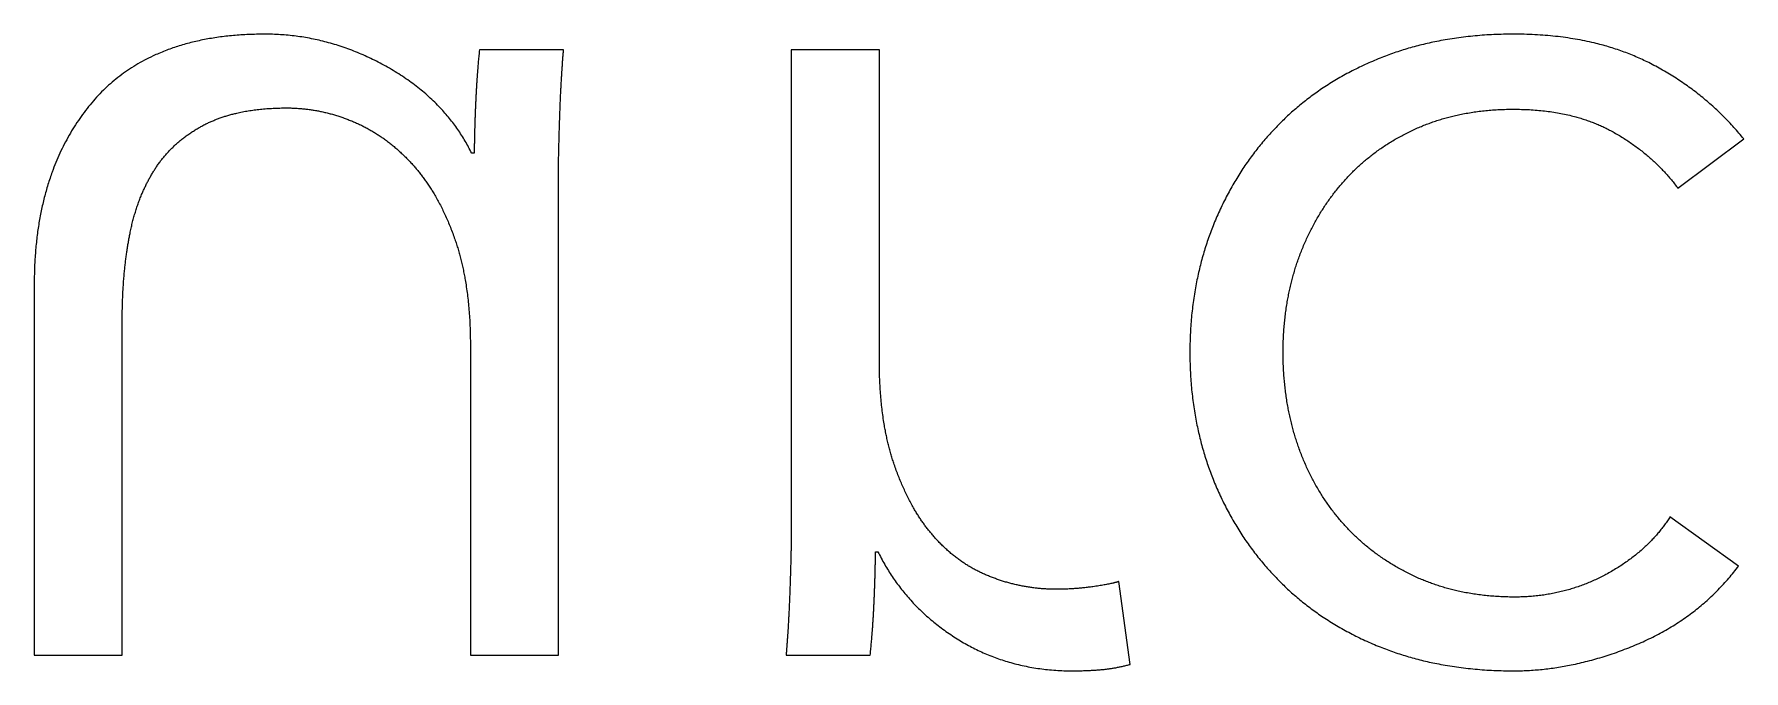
# Model space of a CAD drawing. Header units: millimetres. Extents: x -40 to 41.9, y -24 to 27.5.
# Drawn here: x -3.77 to -1.789, y -2.845 to -2.107 of the extents above; entities that cross this region are included whole.
import ezdxf

# ---------------------------------------------------------------- set-up
doc = ezdxf.new("R2010")
doc.units = ezdxf.units.MM

msp = doc.modelspace()

# ---------------------------------------------------------------- linework, layer by layer
for p, q in [((-3.5032, -2.1065, 0.05), (-3.5032, -2.1065)), ((-3.5032, -2.1065, 0.05), (-3.5032, -2.1065)), ((-2.0558, -2.1065, 0.05), (-2.0558, -2.1065)), ((-2.0558, -2.1065, 0.05), (-2.0558, -2.1065)), ((-3.1567, -2.1245), (-3.2542, -2.1245)), ((-3.1567, -2.1245), (-3.2542, -2.1245)), ((-3.1567, -2.1245, 0.05), (-3.2542, -2.1245, 0.05)), ((-3.2542, -2.1245, 0.05), (-3.2542, -2.1245)), ((-3.2542, -2.1245, 0.05), (-3.2542, -2.1245)), ((-3.1567, -2.1245, 0.05), (-3.2542, -2.1245, 0.05)), ((-3.1567, -2.1245), (-3.1567, -2.1245, 0.05)), ((-3.1567, -2.1245), (-3.1567, -2.1245, 0.05)), ((-2.7907, -2.1245), (-2.8927, -2.1245)), ((-2.8927, -2.1245), (-2.8927, -2.672)), ((-2.7907, -2.1245), (-2.8927, -2.1245)), ((-2.7907, -2.1245, 0.05), (-2.8927, -2.1245, 0.05)), ((-2.8927, -2.1245, 0.05), (-2.8927, -2.1245)), ((-2.8927, -2.1245), (-2.8927, -2.672)), ((-2.8927, -2.1245, 0.05), (-2.8927, -2.1245)), ((-2.8927, -2.1245, 0.05), (-2.8927, -2.672, 0.05)), ((-2.8927, -2.1245, 0.05), (-2.8927, -2.672, 0.05)), ((-2.7907, -2.1245, 0.05), (-2.8927, -2.1245, 0.05)), ((-2.7907, -2.4845), (-2.7907, -2.1245)), ((-2.7907, -2.4845), (-2.7907, -2.1245)), ((-2.7907, -2.4845, 0.05), (-2.7907, -2.1245, 0.05)), ((-2.7907, -2.1245, 0.05), (-2.7907, -2.1245)), ((-2.7907, -2.1245, 0.05), (-2.7907, -2.1245)), ((-2.7907, -2.4845, 0.05), (-2.7907, -2.1245, 0.05)), ((-2.2103, -2.1343, 0.05), (-2.2103, -2.1343)), ((-2.2103, -2.1343, 0.05), (-2.2103, -2.1343)), ((-1.899, -2.1395, 0.05), (-1.899, -2.1395)), ((-1.899, -2.1395, 0.05), (-1.899, -2.1395)), ((-3.3607, -2.1448, 0.05), (-3.3607, -2.1448)), ((-3.3607, -2.1448, 0.05), (-3.3607, -2.1448)), ((-3.7035, -2.186, 0.05), (-3.7035, -2.186)), ((-3.7035, -2.186, 0.05), (-3.7035, -2.186)), ((-3.4777, -2.192, 0.05), (-3.4777, -2.192)), ((-3.4777, -2.192, 0.05), (-3.4777, -2.192)), ((-3.2587, -2.1875, 0.05), (-3.2587, -2.1875)), ((-3.2587, -2.1875, 0.05), (-3.2587, -2.1875)), ((-2.0558, -2.1935, 0.05), (-2.0558, -2.1935)), ((-2.0558, -2.1935, 0.05), (-2.0558, -2.1935)), ((-3.57, -2.21, 0.05), (-3.57, -2.21)), ((-3.57, -2.21, 0.05), (-3.57, -2.21)), ((-3.399, -2.2085, 0.05), (-3.399, -2.2085)), ((-3.399, -2.2085, 0.05), (-3.399, -2.2085)), ((-3.1612, -2.2055, 0.05), (-3.1612, -2.2055)), ((-3.1612, -2.2055, 0.05), (-3.1612, -2.2055)), ((-2.328, -2.2115, 0.05), (-2.328, -2.2115)), ((-2.328, -2.2115, 0.05), (-2.328, -2.2115)), ((-2.1668, -2.2152, 0.05), (-2.1668, -2.2152)), ((-2.1668, -2.2152, 0.05), (-2.1668, -2.2152)), ((-1.9418, -2.219, 0.05), (-1.9418, -2.219)), ((-1.9418, -2.219, 0.05), (-1.9418, -2.219)), ((-1.8652, -2.285), (-1.7887, -2.228)), ((-1.8652, -2.285), (-1.7887, -2.228)), ((-1.8652, -2.285, 0.05), (-1.7887, -2.228, 0.05)), ((-1.8652, -2.285, 0.05), (-1.7887, -2.228, 0.05)), ((-1.7887, -2.228, 0.05), (-1.7887, -2.228)), ((-1.7887, -2.228, 0.05), (-1.7887, -2.228)), ((-3.3307, -2.2587, 0.05), (-3.3307, -2.2587)), ((-3.3307, -2.2587, 0.05), (-3.3307, -2.2587)), ((-3.2602, -2.2445), (-3.2632, -2.2445)), ((-3.2602, -2.2445), (-3.2632, -2.2445)), ((-3.2602, -2.2445, 0.05), (-3.2632, -2.2445, 0.05)), ((-3.2632, -2.2445, 0.05), (-3.2632, -2.2445)), ((-3.2632, -2.2445, 0.05), (-3.2632, -2.2445)), ((-3.2602, -2.2445, 0.05), (-3.2632, -2.2445, 0.05)), ((-3.2602, -2.2445, 0.05), (-3.2602, -2.2445)), ((-3.2602, -2.2445, 0.05), (-3.2602, -2.2445)), ((-3.6285, -2.2602, 0.05), (-3.6285, -2.2602)), ((-3.6285, -2.2602, 0.05), (-3.6285, -2.2602)), ((-2.2507, -2.2752, 0.05), (-2.2507, -2.2752)), ((-2.2507, -2.2752, 0.05), (-2.2507, -2.2752)), ((-3.1627, -2.8265), (-3.1627, -2.279)), ((-3.1627, -2.8265), (-3.1627, -2.279)), ((-3.1627, -2.8265, 0.05), (-3.1627, -2.279, 0.05)), ((-3.1627, -2.279, 0.05), (-3.1627, -2.279)), ((-3.1627, -2.279, 0.05), (-3.1627, -2.279)), ((-3.1627, -2.8265, 0.05), (-3.1627, -2.279, 0.05)), ((-1.8652, -2.285, 0.05), (-1.8652, -2.285)), ((-1.8652, -2.285, 0.05), (-1.8652, -2.285)), ((-3.6592, -2.3375, 0.05), (-3.6592, -2.3375)), ((-3.6592, -2.3375, 0.05), (-3.6592, -2.3375)), ((-2.4038, -2.3285, 0.05), (-2.4038, -2.3285)), ((-2.4038, -2.3285, 0.05), (-2.4038, -2.3285)), ((-3.2827, -2.3442, 0.05), (-3.2827, -2.3442)), ((-3.2827, -2.3442, 0.05), (-3.2827, -2.3442)), ((-2.304, -2.3645, 0.05), (-2.304, -2.3645)), ((-2.304, -2.3645, 0.05), (-2.304, -2.3645)), ((-3.7702, -2.396), (-3.7702, -2.8265)), ((-3.7702, -2.396, 0.05), (-3.7702, -2.396)), ((-3.7702, -2.396), (-3.7702, -2.8265)), ((-3.7702, -2.396, 0.05), (-3.7702, -2.396)), ((-3.7702, -2.396, 0.05), (-3.7702, -2.8265, 0.05)), ((-3.7702, -2.396, 0.05), (-3.7702, -2.8265, 0.05)), ((-3.6682, -2.8265), (-3.6682, -2.438)), ((-3.6682, -2.8265), (-3.6682, -2.438)), ((-3.6682, -2.8265, 0.05), (-3.6682, -2.438, 0.05)), ((-3.6682, -2.438, 0.05), (-3.6682, -2.438)), ((-3.6682, -2.438, 0.05), (-3.6682, -2.438)), ((-3.6682, -2.8265, 0.05), (-3.6682, -2.438, 0.05)), ((-3.2647, -2.4665), (-3.2647, -2.8265)), ((-3.2647, -2.4665, 0.05), (-3.2647, -2.4665)), ((-3.2647, -2.4665), (-3.2647, -2.8265)), ((-3.2647, -2.4665, 0.05), (-3.2647, -2.4665)), ((-3.2647, -2.4665, 0.05), (-3.2647, -2.8265, 0.05)), ((-3.2647, -2.4665, 0.05), (-3.2647, -2.8265, 0.05)), ((-2.4308, -2.4755, 0.05), (-2.4308, -2.4755)), ((-2.4308, -2.4755, 0.05), (-2.4308, -2.4755)), ((-2.3227, -2.4755, 0.05), (-2.3227, -2.4755)), ((-2.3227, -2.4755, 0.05), (-2.3227, -2.4755)), ((-2.7907, -2.4845, 0.05), (-2.7907, -2.4845)), ((-2.7907, -2.4845, 0.05), (-2.7907, -2.4845)), ((-2.304, -2.5873, 0.05), (-2.304, -2.5873)), ((-2.304, -2.5873, 0.05), (-2.304, -2.5873)), ((-2.7735, -2.6052, 0.05), (-2.7735, -2.6052)), ((-2.7735, -2.6052, 0.05), (-2.7735, -2.6052)), ((-2.4038, -2.6225, 0.05), (-2.4038, -2.6225)), ((-2.4038, -2.6225, 0.05), (-2.4038, -2.6225)), ((-2.8927, -2.672), (-2.8927, -2.672, 0.05)), ((-2.8927, -2.672), (-2.8927, -2.672, 0.05)), ((-1.7948, -2.723), (-1.8743, -2.666)), ((-1.7948, -2.723), (-1.8743, -2.666)), ((-1.7948, -2.723, 0.05), (-1.8743, -2.666, 0.05)), ((-1.8743, -2.666, 0.05), (-1.8743, -2.666)), ((-1.8743, -2.666, 0.05), (-1.8743, -2.666)), ((-1.7948, -2.723, 0.05), (-1.8743, -2.666, 0.05)), ((-2.7285, -2.6877, 0.05), (-2.7285, -2.6877)), ((-2.7285, -2.6877, 0.05), (-2.7285, -2.6877)), ((-2.25, -2.6773, 0.05), (-2.25, -2.6773)), ((-2.25, -2.6773, 0.05), (-2.25, -2.6773)), ((-2.7952, -2.7065), (-2.7923, -2.7065)), ((-2.7952, -2.7065, 0.05), (-2.7952, -2.7065)), ((-2.7952, -2.7065), (-2.7923, -2.7065)), ((-2.7952, -2.7065, 0.05), (-2.7952, -2.7065)), ((-2.7952, -2.7065, 0.05), (-2.7923, -2.7065, 0.05)), ((-2.7952, -2.7065, 0.05), (-2.7923, -2.7065, 0.05)), ((-2.7923, -2.7065, 0.05), (-2.7923, -2.7065)), ((-2.7923, -2.7065, 0.05), (-2.7923, -2.7065)), ((-1.9485, -2.7328, 0.05), (-1.9485, -2.7328)), ((-1.9485, -2.7328, 0.05), (-1.9485, -2.7328)), ((-1.7948, -2.723), (-1.7948, -2.723, 0.05)), ((-1.7948, -2.723), (-1.7948, -2.723, 0.05)), ((-2.8942, -2.7455, 0.05), (-2.8942, -2.7455)), ((-2.8942, -2.7455, 0.05), (-2.8942, -2.7455)), ((-2.6632, -2.735, 0.05), (-2.6632, -2.735)), ((-2.6632, -2.735, 0.05), (-2.6632, -2.735)), ((-2.5852, -2.75, 0.05), (-2.5852, -2.75)), ((-2.5852, -2.75, 0.05), (-2.5852, -2.75)), ((-2.5432, -2.747, 0.05), (-2.5432, -2.747)), ((-2.5432, -2.747, 0.05), (-2.5432, -2.747)), ((-2.4998, -2.837), (-2.5132, -2.741)), ((-2.4998, -2.837), (-2.5132, -2.741)), ((-2.4998, -2.837, 0.05), (-2.5132, -2.741, 0.05)), ((-2.5132, -2.741, 0.05), (-2.5132, -2.741)), ((-2.5132, -2.741, 0.05), (-2.5132, -2.741)), ((-2.4998, -2.837, 0.05), (-2.5132, -2.741, 0.05)), ((-2.328, -2.7395, 0.05), (-2.328, -2.7395)), ((-2.328, -2.7395, 0.05), (-2.328, -2.7395)), ((-2.1653, -2.7373, 0.05), (-2.1653, -2.7373)), ((-2.1653, -2.7373, 0.05), (-2.1653, -2.7373)), ((-2.7967, -2.7635, 0.05), (-2.7967, -2.7635)), ((-2.7967, -2.7635, 0.05), (-2.7967, -2.7635)), ((-2.0543, -2.759, 0.05), (-2.0543, -2.759)), ((-2.0543, -2.759, 0.05), (-2.0543, -2.759)), ((-2.7023, -2.8063, 0.05), (-2.7023, -2.8063)), ((-2.7023, -2.8063, 0.05), (-2.7023, -2.8063)), ((-3.7702, -2.8265), (-3.6682, -2.8265)), ((-3.7702, -2.8265, 0.05), (-3.7702, -2.8265)), ((-3.7702, -2.8265), (-3.6682, -2.8265)), ((-3.7702, -2.8265, 0.05), (-3.7702, -2.8265)), ((-3.7702, -2.8265, 0.05), (-3.6682, -2.8265, 0.05)), ((-3.7702, -2.8265, 0.05), (-3.6682, -2.8265, 0.05)), ((-3.6682, -2.8265, 0.05), (-3.6682, -2.8265)), ((-3.6682, -2.8265, 0.05), (-3.6682, -2.8265)), ((-3.2647, -2.8265), (-3.1627, -2.8265)), ((-3.2647, -2.8265, 0.05), (-3.2647, -2.8265)), ((-3.2647, -2.8265), (-3.1627, -2.8265)), ((-3.2647, -2.8265, 0.05), (-3.2647, -2.8265)), ((-3.2647, -2.8265, 0.05), (-3.1627, -2.8265, 0.05)), ((-3.2647, -2.8265, 0.05), (-3.1627, -2.8265, 0.05)), ((-3.1627, -2.8265, 0.05), (-3.1627, -2.8265)), ((-3.1627, -2.8265, 0.05), (-3.1627, -2.8265)), ((-2.8988, -2.8265), (-2.8013, -2.8265)), ((-2.8988, -2.8265, 0.05), (-2.8988, -2.8265)), ((-2.8988, -2.8265), (-2.8013, -2.8265)), ((-2.8988, -2.8265, 0.05), (-2.8988, -2.8265)), ((-2.8988, -2.8265, 0.05), (-2.8013, -2.8265, 0.05)), ((-2.8988, -2.8265, 0.05), (-2.8013, -2.8265, 0.05)), ((-2.8013, -2.8265, 0.05), (-2.8013, -2.8265)), ((-2.8013, -2.8265, 0.05), (-2.8013, -2.8265)), ((-2.2103, -2.8168, 0.05), (-2.2103, -2.8168)), ((-2.2103, -2.8168, 0.05), (-2.2103, -2.8168)), ((-1.9125, -2.8138, 0.05), (-1.9125, -2.8138)), ((-1.9125, -2.8138, 0.05), (-1.9125, -2.8138)), ((-2.5673, -2.8445, 0.05), (-2.5673, -2.8445)), ((-2.5673, -2.8445, 0.05), (-2.5673, -2.8445)), ((-2.532, -2.843, 0.05), (-2.532, -2.843)), ((-2.532, -2.843, 0.05), (-2.532, -2.843)), ((-2.4998, -2.837, 0.05), (-2.4998, -2.837)), ((-2.4998, -2.837, 0.05), (-2.4998, -2.837)), ((-2.0558, -2.8445, 0.05), (-2.0558, -2.8445)), ((-2.0558, -2.8445, 0.05), (-2.0558, -2.8445))]:
    msp.add_line(p, q)
for points in [[(-3.5032, -2.1065), (-3.6367, -2.1065), (-3.7035, -2.186)], [(-3.5032, -2.1065), (-3.6367, -2.1065), (-3.7035, -2.186)], [(-3.5032, -2.1065, 0.05), (-3.6367, -2.1065, 0.05), (-3.7035, -2.186, 0.05)], [(-3.5032, -2.1065, 0.05), (-3.6367, -2.1065, 0.05), (-3.7035, -2.186, 0.05)], [(-3.3607, -2.1448), (-3.4282, -2.1065), (-3.5032, -2.1065)], [(-3.3607, -2.1448), (-3.4282, -2.1065), (-3.5032, -2.1065)], [(-3.3607, -2.1448, 0.05), (-3.4282, -2.1065, 0.05), (-3.5032, -2.1065, 0.05)], [(-3.3607, -2.1448, 0.05), (-3.4282, -2.1065, 0.05), (-3.5032, -2.1065, 0.05)], [(-2.0558, -2.1065), (-2.1412, -2.1065), (-2.2103, -2.1343)], [(-2.0558, -2.1065), (-2.1412, -2.1065), (-2.2103, -2.1343)], [(-2.0558, -2.1065, 0.05), (-2.1412, -2.1065, 0.05), (-2.2103, -2.1343, 0.05)], [(-2.0558, -2.1065, 0.05), (-2.1412, -2.1065, 0.05), (-2.2103, -2.1343, 0.05)], [(-1.899, -2.1395), (-1.9643, -2.1065), (-2.0558, -2.1065)], [(-1.899, -2.1395), (-1.9643, -2.1065), (-2.0558, -2.1065)], [(-1.899, -2.1395, 0.05), (-1.9643, -2.1065, 0.05), (-2.0558, -2.1065, 0.05)], [(-1.899, -2.1395, 0.05), (-1.9643, -2.1065, 0.05), (-2.0558, -2.1065, 0.05)], [(-3.2542, -2.1245), (-3.2572, -2.153), (-3.2587, -2.1875)], [(-3.2542, -2.1245), (-3.2572, -2.153), (-3.2587, -2.1875)], [(-3.2542, -2.1245, 0.05), (-3.2572, -2.153, 0.05), (-3.2587, -2.1875, 0.05)], [(-3.2542, -2.1245, 0.05), (-3.2572, -2.153, 0.05), (-3.2587, -2.1875, 0.05)], [(-3.1612, -2.2055), (-3.1597, -2.1605), (-3.1567, -2.1245)], [(-3.1612, -2.2055), (-3.1597, -2.1605), (-3.1567, -2.1245)], [(-3.1612, -2.2055, 0.05), (-3.1597, -2.1605, 0.05), (-3.1567, -2.1245, 0.05)], [(-3.1612, -2.2055, 0.05), (-3.1597, -2.1605, 0.05), (-3.1567, -2.1245, 0.05)], [(-2.2103, -2.1343), (-2.2793, -2.162), (-2.328, -2.2115)], [(-2.2103, -2.1343), (-2.2793, -2.162), (-2.328, -2.2115)], [(-2.2103, -2.1343, 0.05), (-2.2793, -2.162, 0.05), (-2.328, -2.2115, 0.05)], [(-2.2103, -2.1343, 0.05), (-2.2793, -2.162, 0.05), (-2.328, -2.2115, 0.05)], [(-1.7887, -2.228), (-1.8337, -2.1725), (-1.899, -2.1395)], [(-1.7887, -2.228), (-1.8337, -2.1725), (-1.899, -2.1395)], [(-1.7887, -2.228, 0.05), (-1.8337, -2.1725, 0.05), (-1.899, -2.1395, 0.05)], [(-1.7887, -2.228, 0.05), (-1.8337, -2.1725, 0.05), (-1.899, -2.1395, 0.05)], [(-3.2632, -2.2445), (-3.2932, -2.183), (-3.3607, -2.1448)], [(-3.2632, -2.2445), (-3.2932, -2.183), (-3.3607, -2.1448)], [(-3.2632, -2.2445, 0.05), (-3.2932, -2.183, 0.05), (-3.3607, -2.1448, 0.05)], [(-3.2632, -2.2445, 0.05), (-3.2932, -2.183, 0.05), (-3.3607, -2.1448, 0.05)], [(-3.7035, -2.186), (-3.7702, -2.2655), (-3.7702, -2.396)], [(-3.7035, -2.186), (-3.7702, -2.2655), (-3.7702, -2.396)], [(-3.7035, -2.186, 0.05), (-3.7702, -2.2655, 0.05), (-3.7702, -2.396, 0.05)], [(-3.7035, -2.186, 0.05), (-3.7702, -2.2655, 0.05), (-3.7702, -2.396, 0.05)], [(-3.57, -2.21), (-3.5332, -2.192), (-3.4777, -2.192)], [(-3.57, -2.21), (-3.5332, -2.192), (-3.4777, -2.192)], [(-3.57, -2.21, 0.05), (-3.5332, -2.192, 0.05), (-3.4777, -2.192, 0.05)], [(-3.57, -2.21, 0.05), (-3.5332, -2.192, 0.05), (-3.4777, -2.192, 0.05)], [(-3.4777, -2.192), (-3.4372, -2.192), (-3.399, -2.2085)], [(-3.4777, -2.192), (-3.4372, -2.192), (-3.399, -2.2085)], [(-3.4777, -2.192, 0.05), (-3.4372, -2.192, 0.05), (-3.399, -2.2085, 0.05)], [(-3.4777, -2.192, 0.05), (-3.4372, -2.192, 0.05), (-3.399, -2.2085, 0.05)], [(-3.2587, -2.1875), (-3.2602, -2.222), (-3.2602, -2.2445)], [(-3.2587, -2.1875), (-3.2602, -2.222), (-3.2602, -2.2445)], [(-3.2587, -2.1875, 0.05), (-3.2602, -2.222, 0.05), (-3.2602, -2.2445, 0.05)], [(-3.2587, -2.1875, 0.05), (-3.2602, -2.222, 0.05), (-3.2602, -2.2445, 0.05)], [(-2.1668, -2.2152), (-2.1173, -2.1935), (-2.0558, -2.1935)], [(-2.1668, -2.2152), (-2.1173, -2.1935), (-2.0558, -2.1935)], [(-2.1668, -2.2152, 0.05), (-2.1173, -2.1935, 0.05), (-2.0558, -2.1935, 0.05)], [(-2.1668, -2.2152, 0.05), (-2.1173, -2.1935, 0.05), (-2.0558, -2.1935, 0.05)], [(-2.0558, -2.1935), (-1.9883, -2.1935), (-1.9418, -2.219)], [(-2.0558, -2.1935), (-1.9883, -2.1935), (-1.9418, -2.219)], [(-2.0558, -2.1935, 0.05), (-1.9883, -2.1935, 0.05), (-1.9418, -2.219, 0.05)], [(-2.0558, -2.1935, 0.05), (-1.9883, -2.1935, 0.05), (-1.9418, -2.219, 0.05)], [(-3.6285, -2.2602), (-3.6067, -2.228), (-3.57, -2.21)], [(-3.6285, -2.2602), (-3.6067, -2.228), (-3.57, -2.21)], [(-3.6285, -2.2602, 0.05), (-3.6067, -2.228, 0.05), (-3.57, -2.21, 0.05)], [(-3.6285, -2.2602, 0.05), (-3.6067, -2.228, 0.05), (-3.57, -2.21, 0.05)], [(-3.399, -2.2085), (-3.3607, -2.225), (-3.3307, -2.2587)], [(-3.399, -2.2085), (-3.3607, -2.225), (-3.3307, -2.2587)], [(-3.399, -2.2085, 0.05), (-3.3607, -2.225, 0.05), (-3.3307, -2.2587, 0.05)], [(-3.399, -2.2085, 0.05), (-3.3607, -2.225, 0.05), (-3.3307, -2.2587, 0.05)], [(-3.1627, -2.279), (-3.1627, -2.2505), (-3.1612, -2.2055)], [(-3.1627, -2.279), (-3.1627, -2.2505), (-3.1612, -2.2055)], [(-3.1627, -2.279, 0.05), (-3.1627, -2.2505, 0.05), (-3.1612, -2.2055, 0.05)], [(-3.1627, -2.279, 0.05), (-3.1627, -2.2505, 0.05), (-3.1612, -2.2055, 0.05)], [(-2.328, -2.2115), (-2.3768, -2.261), (-2.4038, -2.3285)], [(-2.328, -2.2115), (-2.3768, -2.261), (-2.4038, -2.3285)], [(-2.328, -2.2115, 0.05), (-2.3768, -2.261, 0.05), (-2.4038, -2.3285, 0.05)], [(-2.328, -2.2115, 0.05), (-2.3768, -2.261, 0.05), (-2.4038, -2.3285, 0.05)], [(-2.2507, -2.2752), (-2.2163, -2.237), (-2.1668, -2.2152)], [(-2.2507, -2.2752), (-2.2163, -2.237), (-2.1668, -2.2152)], [(-2.2507, -2.2752, 0.05), (-2.2163, -2.237, 0.05), (-2.1668, -2.2152, 0.05)], [(-2.2507, -2.2752, 0.05), (-2.2163, -2.237, 0.05), (-2.1668, -2.2152, 0.05)], [(-1.9418, -2.219), (-1.8952, -2.2445), (-1.8652, -2.285)], [(-1.9418, -2.219), (-1.8952, -2.2445), (-1.8652, -2.285)], [(-1.9418, -2.219, 0.05), (-1.8952, -2.2445, 0.05), (-1.8652, -2.285, 0.05)], [(-1.9418, -2.219, 0.05), (-1.8952, -2.2445, 0.05), (-1.8652, -2.285, 0.05)], [(-3.3307, -2.2587), (-3.3007, -2.2925), (-3.2827, -2.3442)], [(-3.3307, -2.2587), (-3.3007, -2.2925), (-3.2827, -2.3442)], [(-3.3307, -2.2587, 0.05), (-3.3007, -2.2925, 0.05), (-3.2827, -2.3442, 0.05)], [(-3.3307, -2.2587, 0.05), (-3.3007, -2.2925, 0.05), (-3.2827, -2.3442, 0.05)], [(-3.6592, -2.3375), (-3.6502, -2.2925), (-3.6285, -2.2602)], [(-3.6592, -2.3375), (-3.6502, -2.2925), (-3.6285, -2.2602)], [(-3.6592, -2.3375, 0.05), (-3.6502, -2.2925, 0.05), (-3.6285, -2.2602, 0.05)], [(-3.6592, -2.3375, 0.05), (-3.6502, -2.2925, 0.05), (-3.6285, -2.2602, 0.05)], [(-2.304, -2.3645), (-2.2852, -2.3135), (-2.2507, -2.2752)], [(-2.304, -2.3645), (-2.2852, -2.3135), (-2.2507, -2.2752)], [(-2.304, -2.3645, 0.05), (-2.2852, -2.3135, 0.05), (-2.2507, -2.2752, 0.05)], [(-2.304, -2.3645, 0.05), (-2.2852, -2.3135, 0.05), (-2.2507, -2.2752, 0.05)], [(-3.6682, -2.438), (-3.6682, -2.3825), (-3.6592, -2.3375)], [(-3.6682, -2.438), (-3.6682, -2.3825), (-3.6592, -2.3375)], [(-3.6682, -2.438, 0.05), (-3.6682, -2.3825, 0.05), (-3.6592, -2.3375, 0.05)], [(-3.6682, -2.438, 0.05), (-3.6682, -2.3825, 0.05), (-3.6592, -2.3375, 0.05)], [(-2.4038, -2.3285), (-2.4308, -2.396), (-2.4308, -2.4755)], [(-2.4038, -2.3285), (-2.4308, -2.396), (-2.4308, -2.4755)], [(-2.4038, -2.3285, 0.05), (-2.4308, -2.396, 0.05), (-2.4308, -2.4755, 0.05)], [(-2.4038, -2.3285, 0.05), (-2.4308, -2.396, 0.05), (-2.4308, -2.4755, 0.05)], [(-3.2827, -2.3442), (-3.2647, -2.396), (-3.2647, -2.4665)], [(-3.2827, -2.3442), (-3.2647, -2.396), (-3.2647, -2.4665)], [(-3.2827, -2.3442, 0.05), (-3.2647, -2.396, 0.05), (-3.2647, -2.4665, 0.05)], [(-3.2827, -2.3442, 0.05), (-3.2647, -2.396, 0.05), (-3.2647, -2.4665, 0.05)], [(-2.3227, -2.4755), (-2.3227, -2.4155), (-2.304, -2.3645)], [(-2.3227, -2.4755), (-2.3227, -2.4155), (-2.304, -2.3645)], [(-2.3227, -2.4755, 0.05), (-2.3227, -2.4155, 0.05), (-2.304, -2.3645, 0.05)], [(-2.3227, -2.4755, 0.05), (-2.3227, -2.4155, 0.05), (-2.304, -2.3645, 0.05)], [(-2.4308, -2.4755), (-2.4308, -2.555), (-2.4038, -2.6225)], [(-2.4308, -2.4755), (-2.4308, -2.555), (-2.4038, -2.6225)], [(-2.4308, -2.4755, 0.05), (-2.4308, -2.555, 0.05), (-2.4038, -2.6225, 0.05)], [(-2.4308, -2.4755, 0.05), (-2.4308, -2.555, 0.05), (-2.4038, -2.6225, 0.05)], [(-2.304, -2.5873), (-2.3227, -2.5355), (-2.3227, -2.4755)], [(-2.304, -2.5873), (-2.3227, -2.5355), (-2.3227, -2.4755)], [(-2.304, -2.5873, 0.05), (-2.3227, -2.5355, 0.05), (-2.3227, -2.4755, 0.05)], [(-2.304, -2.5873, 0.05), (-2.3227, -2.5355, 0.05), (-2.3227, -2.4755, 0.05)], [(-2.7735, -2.6052), (-2.7907, -2.555), (-2.7907, -2.4845)], [(-2.7735, -2.6052), (-2.7907, -2.555), (-2.7907, -2.4845)], [(-2.7735, -2.6052, 0.05), (-2.7907, -2.555, 0.05), (-2.7907, -2.4845, 0.05)], [(-2.7735, -2.6052, 0.05), (-2.7907, -2.555, 0.05), (-2.7907, -2.4845, 0.05)], [(-2.25, -2.6773), (-2.2852, -2.639), (-2.304, -2.5873)], [(-2.25, -2.6773), (-2.2852, -2.639), (-2.304, -2.5873)], [(-2.25, -2.6773, 0.05), (-2.2852, -2.639, 0.05), (-2.304, -2.5873, 0.05)], [(-2.25, -2.6773, 0.05), (-2.2852, -2.639, 0.05), (-2.304, -2.5873, 0.05)], [(-2.7285, -2.6877), (-2.7563, -2.6555), (-2.7735, -2.6052)], [(-2.7285, -2.6877), (-2.7563, -2.6555), (-2.7735, -2.6052)], [(-2.7285, -2.6877, 0.05), (-2.7563, -2.6555, 0.05), (-2.7735, -2.6052, 0.05)], [(-2.7285, -2.6877, 0.05), (-2.7563, -2.6555, 0.05), (-2.7735, -2.6052, 0.05)], [(-2.4038, -2.6225), (-2.3768, -2.69), (-2.328, -2.7395)], [(-2.4038, -2.6225), (-2.3768, -2.69), (-2.328, -2.7395)], [(-2.4038, -2.6225, 0.05), (-2.3768, -2.69, 0.05), (-2.328, -2.7395, 0.05)], [(-2.4038, -2.6225, 0.05), (-2.3768, -2.69, 0.05), (-2.328, -2.7395, 0.05)], [(-2.8927, -2.672), (-2.8927, -2.7005), (-2.8942, -2.7455)], [(-2.8927, -2.672), (-2.8927, -2.7005), (-2.8942, -2.7455)], [(-2.8927, -2.672, 0.05), (-2.8927, -2.7005, 0.05), (-2.8942, -2.7455, 0.05)], [(-2.8927, -2.672, 0.05), (-2.8927, -2.7005, 0.05), (-2.8942, -2.7455, 0.05)], [(-1.8743, -2.666), (-1.8998, -2.7065), (-1.9485, -2.7328)], [(-1.8743, -2.666), (-1.8998, -2.7065), (-1.9485, -2.7328)], [(-1.8743, -2.666, 0.05), (-1.8998, -2.7065, 0.05), (-1.9485, -2.7328, 0.05)], [(-1.8743, -2.666, 0.05), (-1.8998, -2.7065, 0.05), (-1.9485, -2.7328, 0.05)], [(-2.6632, -2.735), (-2.7007, -2.72), (-2.7285, -2.6877)], [(-2.6632, -2.735), (-2.7007, -2.72), (-2.7285, -2.6877)], [(-2.6632, -2.735, 0.05), (-2.7007, -2.72, 0.05), (-2.7285, -2.6877, 0.05)], [(-2.6632, -2.735, 0.05), (-2.7007, -2.72, 0.05), (-2.7285, -2.6877, 0.05)], [(-2.1653, -2.7373), (-2.2148, -2.7155), (-2.25, -2.6773)], [(-2.1653, -2.7373), (-2.2148, -2.7155), (-2.25, -2.6773)], [(-2.1653, -2.7373, 0.05), (-2.2148, -2.7155, 0.05), (-2.25, -2.6773, 0.05)], [(-2.1653, -2.7373, 0.05), (-2.2148, -2.7155, 0.05), (-2.25, -2.6773, 0.05)], [(-2.7967, -2.7635), (-2.7952, -2.729), (-2.7952, -2.7065)], [(-2.7967, -2.7635), (-2.7952, -2.729), (-2.7952, -2.7065)], [(-2.7967, -2.7635, 0.05), (-2.7952, -2.729, 0.05), (-2.7952, -2.7065, 0.05)], [(-2.7967, -2.7635, 0.05), (-2.7952, -2.729, 0.05), (-2.7952, -2.7065, 0.05)], [(-2.7923, -2.7065), (-2.7623, -2.768), (-2.7023, -2.8063)], [(-2.7923, -2.7065), (-2.7623, -2.768), (-2.7023, -2.8063)], [(-2.7923, -2.7065, 0.05), (-2.7623, -2.768, 0.05), (-2.7023, -2.8063, 0.05)], [(-2.7923, -2.7065, 0.05), (-2.7623, -2.768, 0.05), (-2.7023, -2.8063, 0.05)], [(-1.9485, -2.7328), (-1.9973, -2.759), (-2.0543, -2.759)], [(-1.9485, -2.7328), (-1.9973, -2.759), (-2.0543, -2.759)], [(-1.9485, -2.7328, 0.05), (-1.9973, -2.759, 0.05), (-2.0543, -2.759, 0.05)], [(-1.9485, -2.7328, 0.05), (-1.9973, -2.759, 0.05), (-2.0543, -2.759, 0.05)], [(-1.9125, -2.8138), (-1.8398, -2.783), (-1.7948, -2.723)], [(-1.9125, -2.8138), (-1.8398, -2.783), (-1.7948, -2.723)], [(-1.9125, -2.8138, 0.05), (-1.8398, -2.783, 0.05), (-1.7948, -2.723, 0.05)], [(-1.9125, -2.8138, 0.05), (-1.8398, -2.783, 0.05), (-1.7948, -2.723, 0.05)], [(-2.8942, -2.7455), (-2.8957, -2.7905), (-2.8988, -2.8265)], [(-2.8942, -2.7455), (-2.8957, -2.7905), (-2.8988, -2.8265)], [(-2.8942, -2.7455, 0.05), (-2.8957, -2.7905, 0.05), (-2.8988, -2.8265, 0.05)], [(-2.8942, -2.7455, 0.05), (-2.8957, -2.7905, 0.05), (-2.8988, -2.8265, 0.05)], [(-2.5852, -2.75), (-2.6257, -2.75), (-2.6632, -2.735)], [(-2.5852, -2.75), (-2.6257, -2.75), (-2.6632, -2.735)], [(-2.5852, -2.75, 0.05), (-2.6257, -2.75, 0.05), (-2.6632, -2.735, 0.05)], [(-2.5852, -2.75, 0.05), (-2.6257, -2.75, 0.05), (-2.6632, -2.735, 0.05)], [(-2.5432, -2.747), (-2.5642, -2.75), (-2.5852, -2.75)], [(-2.5432, -2.747), (-2.5642, -2.75), (-2.5852, -2.75)], [(-2.5432, -2.747, 0.05), (-2.5642, -2.75, 0.05), (-2.5852, -2.75, 0.05)], [(-2.5432, -2.747, 0.05), (-2.5642, -2.75, 0.05), (-2.5852, -2.75, 0.05)], [(-2.5132, -2.741), (-2.5223, -2.744), (-2.5432, -2.747)], [(-2.5132, -2.741), (-2.5223, -2.744), (-2.5432, -2.747)], [(-2.5132, -2.741, 0.05), (-2.5223, -2.744, 0.05), (-2.5432, -2.747, 0.05)], [(-2.5132, -2.741, 0.05), (-2.5223, -2.744, 0.05), (-2.5432, -2.747, 0.05)], [(-2.328, -2.7395), (-2.2793, -2.789), (-2.2103, -2.8168)], [(-2.328, -2.7395), (-2.2793, -2.789), (-2.2103, -2.8168)], [(-2.328, -2.7395, 0.05), (-2.2793, -2.789, 0.05), (-2.2103, -2.8168, 0.05)], [(-2.328, -2.7395, 0.05), (-2.2793, -2.789, 0.05), (-2.2103, -2.8168, 0.05)], [(-2.0543, -2.759), (-2.1158, -2.759), (-2.1653, -2.7373)], [(-2.0543, -2.759), (-2.1158, -2.759), (-2.1653, -2.7373)], [(-2.0543, -2.759, 0.05), (-2.1158, -2.759, 0.05), (-2.1653, -2.7373, 0.05)], [(-2.0543, -2.759, 0.05), (-2.1158, -2.759, 0.05), (-2.1653, -2.7373, 0.05)], [(-2.8013, -2.8265), (-2.7982, -2.798), (-2.7967, -2.7635)], [(-2.8013, -2.8265), (-2.7982, -2.798), (-2.7967, -2.7635)], [(-2.8013, -2.8265, 0.05), (-2.7982, -2.798, 0.05), (-2.7967, -2.7635, 0.05)], [(-2.8013, -2.8265, 0.05), (-2.7982, -2.798, 0.05), (-2.7967, -2.7635, 0.05)], [(-2.7023, -2.8063), (-2.6423, -2.8445), (-2.5673, -2.8445)], [(-2.7023, -2.8063), (-2.6423, -2.8445), (-2.5673, -2.8445)], [(-2.7023, -2.8063, 0.05), (-2.6423, -2.8445, 0.05), (-2.5673, -2.8445, 0.05)], [(-2.7023, -2.8063, 0.05), (-2.6423, -2.8445, 0.05), (-2.5673, -2.8445, 0.05)], [(-2.2103, -2.8168), (-2.1412, -2.8445), (-2.0558, -2.8445)], [(-2.2103, -2.8168), (-2.1412, -2.8445), (-2.0558, -2.8445)], [(-2.2103, -2.8168, 0.05), (-2.1412, -2.8445, 0.05), (-2.0558, -2.8445, 0.05)], [(-2.2103, -2.8168, 0.05), (-2.1412, -2.8445, 0.05), (-2.0558, -2.8445, 0.05)], [(-2.0558, -2.8445), (-1.9852, -2.8445), (-1.9125, -2.8138)], [(-2.0558, -2.8445), (-1.9852, -2.8445), (-1.9125, -2.8138)], [(-2.0558, -2.8445, 0.05), (-1.9852, -2.8445, 0.05), (-1.9125, -2.8138, 0.05)], [(-2.0558, -2.8445, 0.05), (-1.9852, -2.8445, 0.05), (-1.9125, -2.8138, 0.05)], [(-2.5673, -2.8445), (-2.5477, -2.8445), (-2.532, -2.843)], [(-2.5673, -2.8445), (-2.5477, -2.8445), (-2.532, -2.843)], [(-2.5673, -2.8445, 0.05), (-2.5477, -2.8445, 0.05), (-2.532, -2.843, 0.05)], [(-2.5673, -2.8445, 0.05), (-2.5477, -2.8445, 0.05), (-2.532, -2.843, 0.05)], [(-2.532, -2.843), (-2.5162, -2.8415), (-2.4998, -2.837)], [(-2.532, -2.843), (-2.5162, -2.8415), (-2.4998, -2.837)], [(-2.532, -2.843, 0.05), (-2.5162, -2.8415, 0.05), (-2.4998, -2.837, 0.05)], [(-2.532, -2.843, 0.05), (-2.5162, -2.8415, 0.05), (-2.4998, -2.837, 0.05)]]:
    msp.add_open_spline(points, degree=2)

doc.saveas('drawing.dxf')
